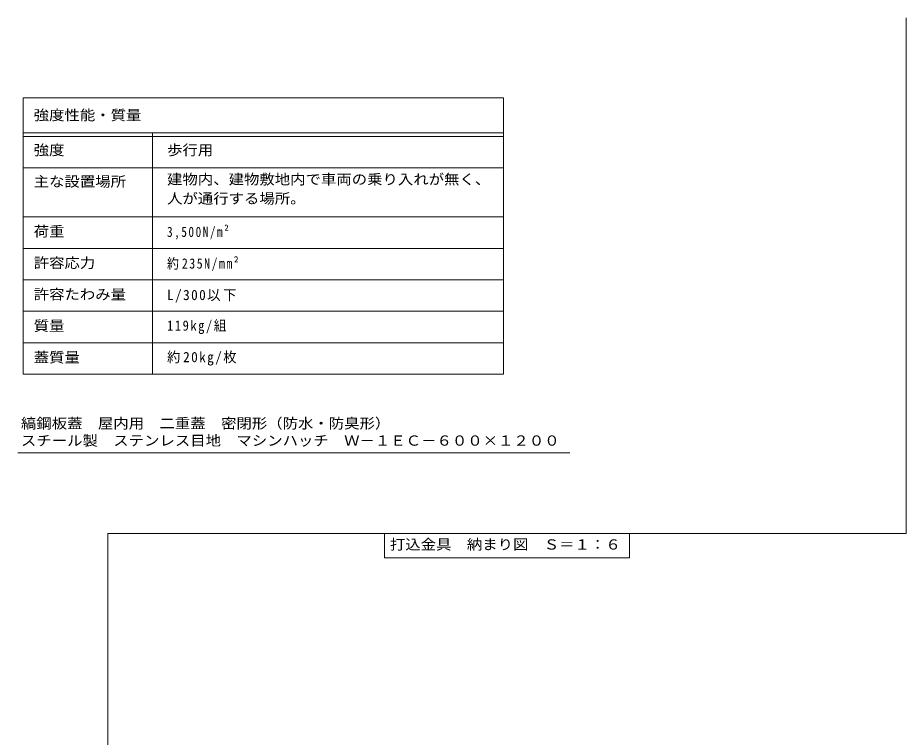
# Model space of a CAD drawing. Units: millimetres on the paper, enlarged 6 times. Extents: x -2215 to 2320, y -1648 to 1656.
# Drawn here: x -491 to 1033, y 422 to 1656 of the extents above; entities that cross this region are included whole.
import ezdxf
from ezdxf.enums import TextEntityAlignment as Align

# ---------------------------------------------------------------- set-up
doc = ezdxf.new("R2010")
doc.units = ezdxf.units.MM
doc.header["$LTSCALE"] = 6
for name, color, linetype, lineweight in [('F-0_F-0ﾚｲﾔ', 7, 'Continuous', 9), ('F-5_F-5ﾚｲﾔ', 7, 'Continuous', 9), ('F-F_F-Fﾚｲﾔ', 2, 'Continuous', 9)]:
    doc.layers.add(name, color=color, linetype=linetype, lineweight=lineweight)
doc.styles.add('ＭＳ ゴシック', font='')
doc.styles.get('ＭＳ ゴシック').set_extended_font_data('MS Gothic')

msp = doc.modelspace()

# ---------------------------------------------------------------- linework, layer by layer
at = {"layer": 'F-0_F-0ﾚｲﾔ'}
msp.add_line((-336.7, -1533), (-336.7, 771.667), dxfattribs=at)
msp.add_lwpolyline([(-336.7, 771.667), (1033.15, 771.667), (1033.15, 1656)], dxfattribs=at)
at = {"layer": 'F-5_F-5ﾚｲﾔ'}
for p, q in [((342.441, 1518.571), (342.441, 1044.57)), ((-481.944, 1398.571), (342.441, 1398.571)), ((-481.944, 1314.571), (342.441, 1314.571)), ((-491.249, 910.066), (456.216, 910.066)), ((138.225, 771.667), (138.225, 729.667)), ((558.225, 771.667), (558.225, 729.667)), ((138.225, 729.667), (558.225, 729.667))]:
    msp.add_line(p, q, dxfattribs=at)
at = {"layer": 'F-F_F-Fﾚｲﾔ', "color": 7}
for p, q in [((-481.944, 1518.571), (342.441, 1518.571)), ((-481.944, 1518.571), (-481.944, 1044.57)), ((-481.944, 1458.571), (342.441, 1458.571)), ((-481.944, 1452.571), (342.441, 1452.571)), ((-259.944, 1458.571), (-259.944, 1044.57)), ((-481.944, 1398.571), (342.441, 1398.571)), ((-481.944, 1314.571), (342.441, 1314.571)), ((342.441, 1260.571), (-481.944, 1260.571)), ((342.441, 1206.571), (-481.944, 1206.571)), ((342.441, 1152.571), (-481.944, 1152.571)), ((342.441, 1098.571), (-481.944, 1098.571)), ((342.441, 1044.57), (-481.944, 1044.57))]:
    msp.add_line(p, q, dxfattribs=at)

# ---------------------------------------------------------------- texts
at = {"layer": 'F-5_F-5ﾚｲﾔ', "color": 2, "style": 'ＭＳ ゴシック', "width": 1.1}
for s, p in [('縞鋼板蓋\u3000屋内用\u3000二重蓋\u3000密閉形（防水・防臭形）', (-485.784, 946.354)), ('スチール製\u3000ステンレス目地\u3000マシンハッチ\u3000Ｗ－１ＥＣ－６００×１２００', (-485.784, 916.83)), ('打込金具\u3000納まり図\u3000Ｓ＝１：６', (147.225, 738.667))]:
    msp.add_text(s, height=17.6, dxfattribs=at).set_placement(p, align=Align.BOTTOM_LEFT)
at = {"layer": 'F-F_F-Fﾚｲﾔ', "style": 'ＭＳ ゴシック', "width": 1.1}
for s, p in [('強度性能・質量', (-463.944, 1475.03)), ('強度', (-463.944, 1415.071)), ('歩行用', (-235.143, 1415.071)), ('建物内、建物敷地内で車両の乗り入れが無く、', (-235.143, 1364.929)), ('主な設置場所', (-463.944, 1361.071)), ('人が通行する場所。', (-235.143, 1331.968)), ('荷重', (-463.944, 1275.571)), ('許容応力', (-463.944, 1221.571)), ('許容たわみ量', (-463.944, 1167.571)), ('質量', (-463.944, 1113.571)), ('蓋質量', (-463.944, 1059.57))]:
    msp.add_text(s, height=17.6, dxfattribs=at).set_placement(p, align=Align.BOTTOM_LEFT)
at = {"layer": 'F-F_F-Fﾚｲﾔ', "char_height": 17.6, "attachment_point": 7, "style": 'ＭＳ ゴシック'}
for s, insert in [('\\T1.28;\\W0.8;3,500N/m²', (-235.143, 1275.571)), ('\\T1.25;\\W0.85;約235N/mm²', (-235.143, 1221.571)), ('\\T1.21;\\W0.95;L/300以下', (-235.143, 1167.571)), ('\\T1.24;\\W0.9;119kg/組', (-235.143, 1113.57)), ('\\T1.21;\\W0.95;約20kg/枚', (-235.143, 1059.57))]:
    msp.add_mtext(s, dxfattribs=dict(at, insert=insert))

doc.saveas('drawing.dxf')
